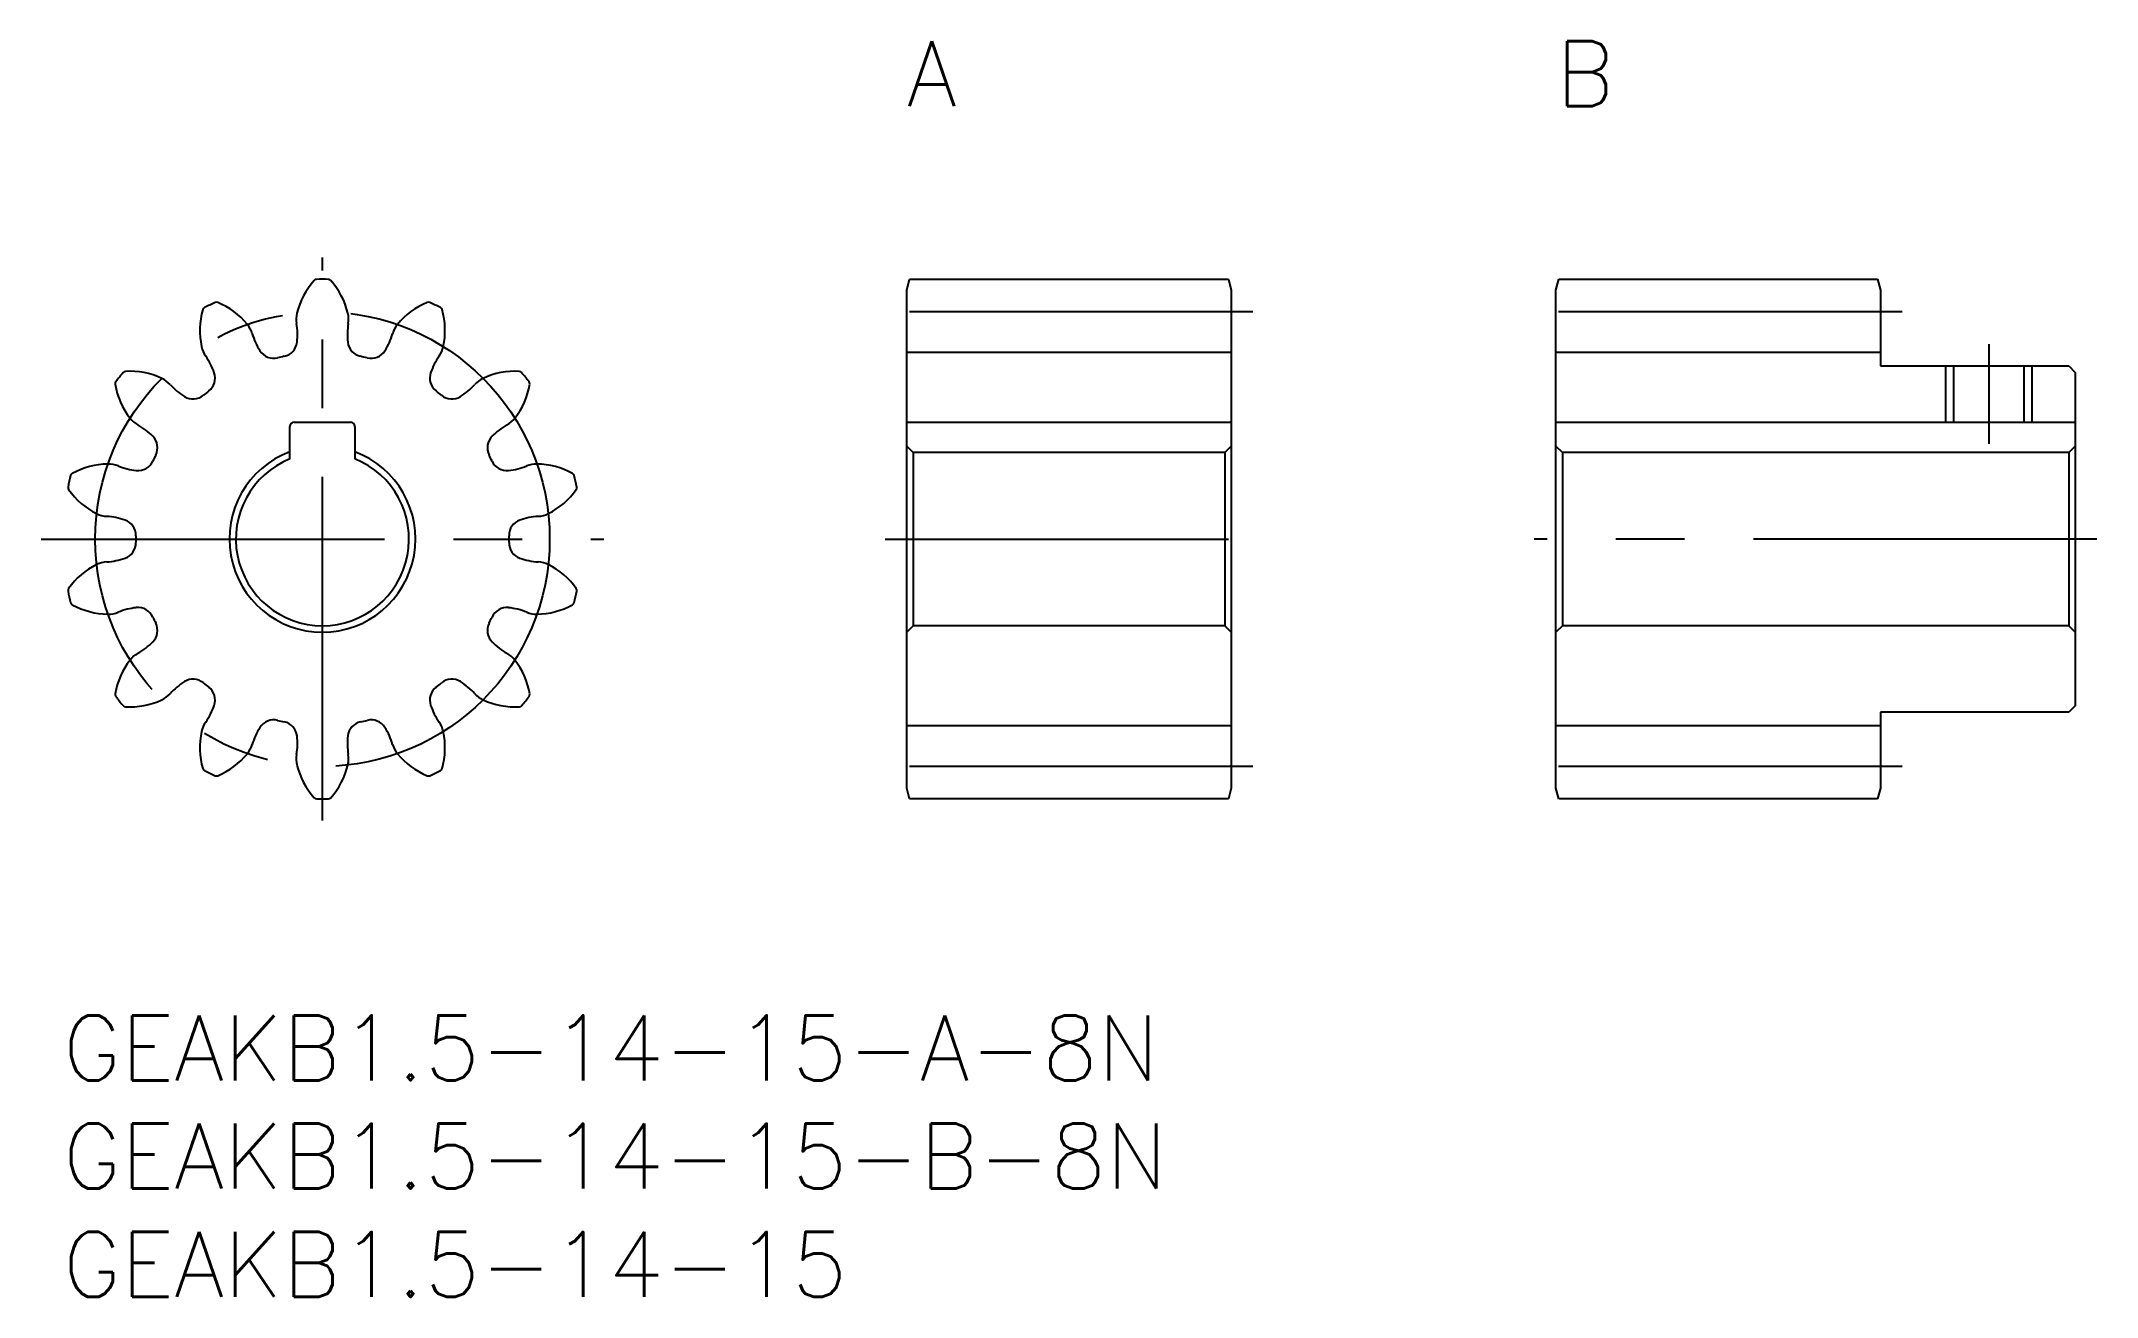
# Model space of a CAD drawing. Extents: x -1 to 94, y -13 to 45.
import ezdxf

# ---------------------------------------------------------------- set-up
doc = ezdxf.new("R2010")
doc.units = 0
doc.header["$LTSCALE"] = 0.5
doc.linetypes.add('CENTER', pattern=[50.8, 31.75, -6.35, 6.35, -6.35])
for name, color, linetype in [('MSM_CENTER', 1, 'CENTER'), ('MSM_CONTINUOUS', 7, 'CONTINUOUS'), ('MSM_NARROW', 5, 'CONTINUOUS'), ('MSM_PART_NUMBER', 7, 'CONTINUOUS')]:
    doc.layers.add(name, color=color, linetype=linetype)
doc.styles.get("Standard").update_dxf_attribs({"font": 'txt.shx', "height": 3, "bigfont": 'bigfont.shx'})

# ---------------------------------------------------------------- blocks, each defined once
blk = doc.blocks.new('*U55')
at = {"layer": 'MSM_PART_NUMBER'}
blk.add_text('GEAKB1.5-14-15-A-8N', height=3, dxfattribs=at).set_placement((0, -3))
blk = doc.blocks.new('*U56')
at = {"layer": 'MSM_PART_NUMBER'}
blk.add_text('GEAKB1.5-14-15-B-8N', height=3, dxfattribs=at).set_placement((0, -8))
blk = doc.blocks.new('*U57')
at = {"layer": 'MSM_PART_NUMBER'}
blk.add_text('GEAKB1.5-14-15', height=3, dxfattribs=at).set_placement((0, -13))
blk = doc.blocks.new('*U58')
at = {"layer": 'MSM_PART_NUMBER'}
blk.add_text('B', height=3, dxfattribs=at).set_placement((69, 42))
blk = doc.blocks.new('*U59')
at = {"layer": 'MSM_PART_NUMBER'}
blk.add_text('A', height=3, dxfattribs=at).set_placement((39, 42))

msp = doc.modelspace()

# ---------------------------------------------------------------- linework, layer by layer
at = {"layer": 'MSM_CENTER'}
for p, q in [((12, 9), (12, 35)), ((55, 32.5), (38, 32.5)), ((85, 32.5), (68, 32.5)), ((89, 31), (89, 26.4)), ((-1, 22), (25, 22)), ((38, 22), (55, 22)), ((94, 22), (68, 22)), ((55, 11.5), (38, 11.5)), ((85, 11.5), (68, 11.5))]:
    msp.add_line(p, q, dxfattribs=at)
msp.add_circle((12, 22), 10.5, dxfattribs=at)
at = {"layer": 'MSM_CONTINUOUS'}
for p, q in [((39, 33.5), (39.134, 34)), ((39, 10.5), (39, 33.5)), ((39.134, 34), (53.866, 34)), ((53.866, 34), (54, 33.5)), ((54, 33.5), (54, 10.5)), ((69, 33.5), (69.134, 34)), ((69, 10.5), (69, 33.5)), ((69.134, 34), (83.866, 34)), ((83.866, 34), (84, 33.5)), ((84, 33.5), (84, 30)), ((54, 30.625), (39, 30.625)), ((84, 30.625), (69, 30.625)), ((84, 30), (92.7, 30)), ((87.379, 30), (87.379, 27.4)), ((90.621, 30), (90.621, 27.4)), ((92.7, 30), (93, 29.7)), ((93, 29.7), (93, 14.3)), ((10.5, 25.708), (10.5, 27.2)), ((10.7, 27.4), (13.3, 27.4)), ((13.5, 27.2), (13.5, 25.708)), ((39, 27.4), (54, 27.4)), ((69, 27.4), (93, 27.4)), ((39.3, 26), (39, 26.3)), ((39.3, 26), (39.3, 18)), ((53.7, 26), (39.3, 26)), ((54, 26.3), (53.7, 26)), ((53.7, 26), (53.7, 18)), ((69.3, 26), (69, 26.3)), ((69.3, 26), (69.3, 18)), ((92.7, 26), (69.3, 26)), ((93, 26.3), (92.7, 26)), ((92.7, 26), (92.7, 18)), ((39.3, 18), (39, 17.7)), ((53.7, 18), (39.3, 18)), ((54, 17.7), (53.7, 18)), ((69.3, 18), (69, 17.7)), ((92.7, 18), (69.3, 18)), ((93, 17.7), (92.7, 18)), ((93, 14.3), (92.7, 14)), ((54, 13.375), (39, 13.375)), ((84, 13.375), (69, 13.375)), ((84, 14), (84, 10.5)), ((92.7, 14), (84, 14)), ((39.134, 10), (39, 10.5)), ((54, 10.5), (53.866, 10)), ((69.134, 10), (69, 10.5)), ((84, 10.5), (83.866, 10)), ((53.866, 10), (39.134, 10)), ((83.866, 10), (69.134, 10))]:
    msp.add_line(p, q, dxfattribs=at)
for centre, radius, start, end in [((14.227, 31.613), 3.5, 138.16845, 166.42857), ((11.731, 33.847), 0.15, 91.30301, 138.16845), ((12, 22), 12, 88.69699, 91.30301), ((12.269, 33.847), 0.15, 41.83155, 88.69699), ((9.773, 31.613), 3.5, 13.57143, 41.83155), ((9.835, 31.627), 3.5, 163.88274, 192.14286), ((6.617, 32.557), 0.15, 117.0173, 163.88274), ((12, 22), 12, 114.41127, 117.0173), ((7.103, 32.791), 0.15, 67.54583, 114.41128), ((5.823, 29.695), 3.5, 39.28571, 67.54583), ((12, 32.15), 1.209, 166.42853, 189.31761), ((12, 32.15), 1.209, 350.68239, 13.57147), ((18.177, 29.695), 3.5, 112.45417, 140.71428), ((16.897, 32.791), 0.15, 65.58873, 112.45418), ((12, 22), 12, 62.9827, 65.58873), ((17.383, 32.557), 0.15, 16.11724, 62.98268), ((14.165, 31.627), 3.5, 347.85714, 16.11726), ((7.596, 31.145), 1.209, 16.39667, 39.28576), ((11.741, 32.365), 3.111, 196.39664, 212.37902), ((7.736, 31.451), 3.111, 353.33527, 9.31764), ((16.264, 31.451), 3.111, 170.68236, 186.66473), ((12.259, 32.365), 3.111, 327.62098, 343.60336), ((16.404, 31.145), 1.209, 140.71424, 163.60333), ((7.596, 31.145), 1.209, 192.14281, 215.0319), ((4.058, 28.665), 3.111, 19.04955, 35.03193), ((9.747, 31.1), 0.75, 212.37901, 283.90682), ((12, 22), 8.625, 101.80747, 103.90682), ((10.082, 31.177), 0.75, 281.80747, 353.33528), ((13.918, 31.177), 0.75, 186.66472, 258.19253), ((12, 22), 8.625, 76.09318, 78.19253), ((14.253, 31.1), 0.75, 256.09319, 327.62099), ((19.942, 28.665), 3.111, 144.96807, 160.95045), ((16.404, 31.145), 1.209, 324.9681, 347.85719), ((12, 22), 12, 140.12556, 142.73159), ((2.906, 29.597), 0.15, 93.26014, 140.12555), ((3.096, 26.253), 3.5, 65, 93.26012), ((6.29, 29.436), 0.75, 307.52176, 19.04956), ((17.71, 29.436), 0.75, 160.95044, 232.47825), ((20.904, 26.253), 3.5, 86.73988, 115), ((21.094, 29.597), 0.15, 39.87444, 86.73989), ((12, 22), 12, 37.26841, 39.87444), ((2.57, 29.176), 0.15, 142.73159, 189.59703), ((5.873, 29.734), 3.5, 189.59702, 217.85714), ((4.064, 28.329), 1.209, 42.11096, 65.00004), ((7.269, 31.226), 3.111, 222.11093, 238.0933), ((6.021, 29.221), 0.75, 238.09329, 309.6211), ((12, 22), 8.625, 127.52175, 129.6211), ((12, 22), 8.625, 50.3789, 52.47825), ((17.979, 29.221), 0.75, 230.37889, 301.90671), ((16.731, 31.226), 3.111, 301.9067, 317.88907), ((19.936, 28.329), 1.209, 114.99995, 137.88904), ((18.127, 29.734), 3.5, 322.14286, 350.40297), ((21.43, 29.176), 0.15, 350.40295, 37.26839), ((4.064, 28.329), 1.209, 217.8571, 240.74618), ((19.936, 28.329), 1.209, 299.25382, 322.1429), ((1.953, 24.559), 3.111, 44.76384, 60.74622), ((3.629, 26.222), 0.75, 333.23604, 44.76385), ((10.7, 27.2), 0.2, 90, 180), ((13.3, 27.2), 0.2, 0, 90), ((20.371, 26.222), 0.75, 135.23615, 206.76396), ((22.047, 24.559), 3.111, 119.25378, 135.23616), ((12, 22), 8.625, 153.23604, 155.33539), ((12, 22), 4.3, 110.41621, 69.58379), ((12, 22), 4, 112.02431, 67.97569), ((12, 22), 8.625, 24.66461, 26.76396), ((12, 22), 12, 165.83984, 168.44587), ((0.51, 24.899), 0.15, 118.97438, 165.83985), ((2.133, 21.968), 3.5, 90.71429, 118.9744), ((2.104, 24.259), 1.209, 67.82524, 90.71433), ((3.735, 28.26), 3.111, 247.82521, 263.80759), ((3.48, 25.912), 0.75, 263.80758, 335.33539), ((20.52, 25.912), 0.75, 204.6646, 276.19242), ((20.265, 28.26), 3.111, 276.19241, 292.17479), ((21.896, 24.259), 1.209, 89.28567, 112.17476), ((21.867, 21.968), 3.5, 61.0256, 89.28571), ((23.49, 24.899), 0.15, 14.16016, 61.0256), ((12, 22), 12, 11.55413, 14.16016), ((0.39, 24.373), 0.15, 168.44587, 215.31131), ((3.124, 26.31), 3.5, 215.31131, 243.57143), ((20.876, 26.31), 3.5, 296.42857, 324.68869), ((23.61, 24.373), 0.15, 324.68867, 11.55411), ((2.104, 24.259), 1.209, 243.57138, 266.46047), ((1.838, 19.946), 3.111, 70.47813, 86.4605), ((2.627, 22.172), 0.75, 358.95033, 70.47813), ((21.373, 22.172), 0.75, 109.52187, 181.04968), ((22.162, 19.946), 3.111, 93.5395, 109.52187), ((21.896, 24.259), 1.209, 273.53953, 296.42862), ((12, 22), 8.625, 178.95032, 181.04968), ((12, 22), 8.625, 358.95032, 1.04968), ((2.104, 19.741), 1.209, 93.53953, 116.42861), ((1.838, 24.054), 3.111, 273.5395, 289.52187), ((2.627, 21.828), 0.75, 289.52187, 1.04968), ((21.373, 21.828), 0.75, 178.95033, 250.47813), ((22.162, 24.054), 3.111, 250.47813, 266.4605), ((21.896, 19.741), 1.209, 63.57139, 86.46047), ((3.124, 17.69), 3.5, 116.42857, 144.68869), ((20.876, 17.69), 3.5, 35.31131, 63.57143), ((0.39, 19.627), 0.15, 144.68871, 191.55414), ((12, 22), 12, 191.55413, 194.16016), ((0.51, 19.101), 0.15, 194.16016, 241.0256), ((23.49, 19.101), 0.15, 298.97438, 345.83983), ((12, 22), 12, 345.83984, 348.44587), ((23.61, 19.627), 0.15, 348.44587, 35.31132), ((2.133, 22.032), 3.5, 241.0256, 269.28571), ((2.104, 19.741), 1.209, 269.28567, 292.17476), ((3.735, 15.74), 3.111, 96.19241, 112.17479), ((3.48, 18.088), 0.75, 24.6646, 96.19242), ((12, 22), 8.625, 204.66461, 206.76396), ((3.629, 17.778), 0.75, 315.23615, 26.76396), ((20.371, 17.778), 0.75, 153.23605, 224.76385), ((12, 22), 8.625, 333.23604, 335.33539), ((20.52, 18.088), 0.75, 83.80758, 155.33539), ((20.265, 15.74), 3.111, 67.82521, 83.80759), ((21.896, 19.741), 1.209, 247.82524, 270.71433), ((21.867, 22.032), 3.5, 270.71429, 298.9744), ((1.953, 19.441), 3.111, 299.25378, 315.23616), ((22.047, 19.441), 3.111, 224.76384, 240.74622), ((5.873, 14.266), 3.5, 142.14286, 170.40298), ((4.064, 15.671), 1.209, 119.25382, 142.1429), ((19.936, 15.671), 1.209, 37.8571, 60.74618), ((18.127, 14.266), 3.5, 9.59702, 37.85714), ((7.269, 12.774), 3.111, 121.9067, 137.88907), ((6.021, 14.779), 0.75, 50.37889, 121.90671), ((12, 22), 8.625, 230.3789, 232.47825), ((12, 22), 8.625, 307.52175, 309.6211), ((17.979, 14.779), 0.75, 58.09329, 129.6211), ((16.731, 12.774), 3.111, 42.11093, 58.0933), ((2.57, 14.824), 0.15, 170.403, 217.26843), ((12, 22), 12, 217.26841, 219.87444), ((2.906, 14.403), 0.15, 219.87444, 266.73988), ((3.096, 17.747), 3.5, 266.73988, 295), ((4.064, 15.671), 1.209, 294.99996, 317.88904), ((4.058, 15.335), 3.111, 324.96807, 340.95045), ((6.29, 14.564), 0.75, 340.95044, 52.47825), ((17.71, 14.564), 0.75, 127.52176, 199.04956), ((19.942, 15.335), 3.111, 199.04955, 215.03193), ((19.936, 15.671), 1.209, 222.11096, 245.00004), ((20.904, 17.747), 3.5, 245, 273.26012), ((21.094, 14.403), 0.15, 273.26012, 320.12554), ((12, 22), 12, 320.12556, 322.73159), ((21.43, 14.824), 0.15, 322.73159, 9.59703), ((7.596, 12.855), 1.209, 144.9681, 167.85719), ((11.741, 11.635), 3.111, 147.62098, 163.60336), ((9.747, 12.9), 0.75, 76.09317, 147.62099), ((12, 22), 8.625, 256.09318, 258.19253), ((10.082, 12.823), 0.75, 6.66472, 78.19253), ((13.918, 12.823), 0.75, 101.80747, 173.33528), ((12, 22), 8.625, 281.80747, 283.90682), ((14.253, 12.9), 0.75, 32.37901, 103.90682), ((12.259, 11.635), 3.111, 16.39664, 32.37902), ((16.404, 12.855), 1.209, 12.14281, 35.0319), ((9.835, 12.373), 3.5, 167.85714, 196.11726), ((7.596, 12.855), 1.209, 320.71424, 343.60333), ((7.736, 12.549), 3.111, 350.68236, 6.66473), ((16.264, 12.549), 3.111, 173.33527, 189.31764), ((16.404, 12.855), 1.209, 196.39667, 219.28576), ((14.165, 12.373), 3.5, 343.88274, 12.14286), ((6.617, 11.443), 0.15, 196.11728, 242.98269), ((5.823, 14.305), 3.5, 292.45417, 320.71429), ((12, 11.85), 1.209, 170.68239, 193.57147), ((14.227, 12.387), 3.5, 193.57143, 221.83155), ((9.773, 12.387), 3.5, 318.16845, 346.42857), ((12, 11.85), 1.209, 346.42853, 9.31761), ((18.177, 14.305), 3.5, 219.28571, 247.54583), ((17.383, 11.443), 0.15, 297.0173, 343.88275), ((12, 22), 12, 242.9827, 245.58873), ((7.103, 11.209), 0.15, 245.58873, 292.45417), ((16.897, 11.209), 0.15, 247.54581, 294.41126), ((12, 22), 12, 294.41127, 297.0173), ((11.731, 10.153), 0.15, 221.83152, 268.69697), ((12, 22), 12, 268.69699, 271.30301), ((12.269, 10.153), 0.15, 271.30301, 318.16846)]:
    msp.add_arc(centre, radius, start, end, dxfattribs=at)
at = {"layer": 'MSM_NARROW'}
for p, q in [((87, 30), (87, 27.4)), ((91, 30), (91, 27.4))]:
    msp.add_line(p, q, dxfattribs=at)

# ---------------------------------------------------------------- block references
at = {"layer": 'MSM_CONTINUOUS'}
for name in ['*U59', '*U58', '*U55', '*U56', '*U57']:
    msp.add_blockref(name, (0, 0), dxfattribs=at)

doc.saveas('drawing.dxf')
